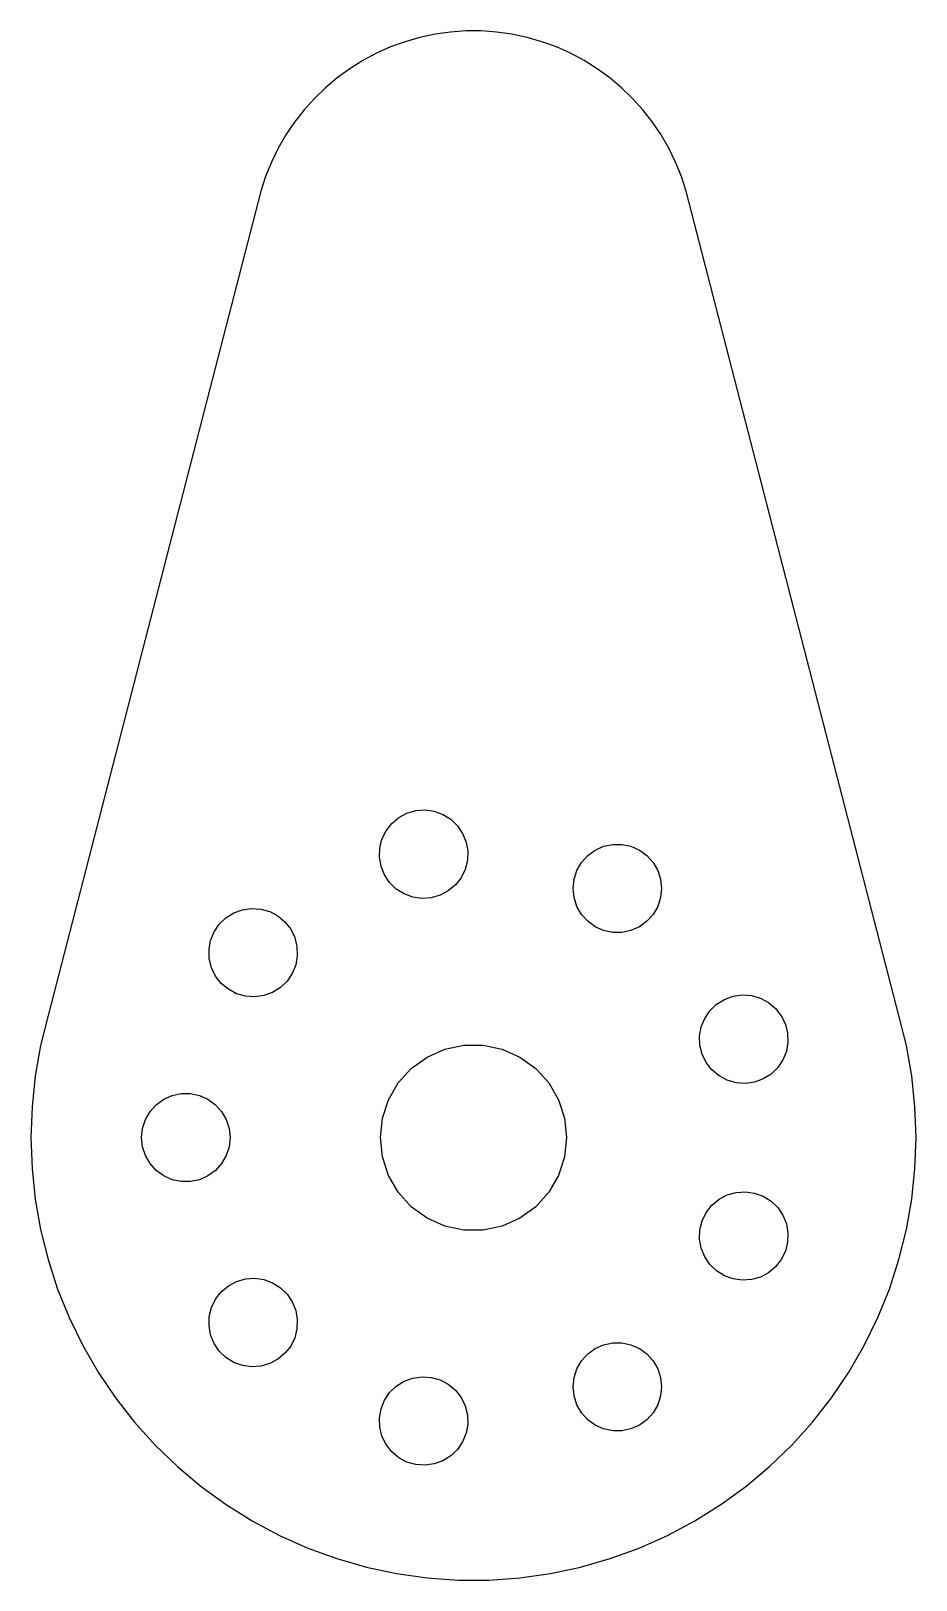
# Model space of a CAD drawing. Header units: metres. Extents: x -10 to 10, y -10 to 25.
import ezdxf

# ---------------------------------------------------------------- set-up
doc = ezdxf.new("R2010")
doc.units = ezdxf.units.M

msp = doc.modelspace()

# ---------------------------------------------------------------- linework, layer by layer
for p, q in [((-1.20959, 24.8515), (-1.54507, 24.7553)), ((-0.86824, 24.924), (-1.20959, 24.8515)), ((-0.522629, 24.9726), (-0.86824, 24.924)), ((-0.174484, 24.9969), (-0.522629, 24.9726)), ((0.174484, 24.9969), (-0.174484, 24.9969)), ((0.522629, 24.9726), (0.174484, 24.9969)), ((0.86824, 24.924), (0.522629, 24.9726)), ((1.20959, 24.8515), (0.86824, 24.924)), ((1.54507, 24.7553), (1.20959, 24.8515)), ((-2.19185, 24.494), (-2.49998, 24.3301)), ((-1.87303, 24.6359), (-2.19185, 24.494)), ((-1.54507, 24.7553), (-1.87303, 24.6359)), ((1.87303, 24.6359), (1.54507, 24.7553)), ((2.19185, 24.494), (1.87303, 24.6359)), ((2.5, 24.3301), (2.19185, 24.494)), ((-2.79596, 24.1452), (-3.07829, 23.94)), ((-2.49998, 24.3301), (-2.79596, 24.1452)), ((2.79596, 24.1452), (2.5, 24.3301)), ((3.07829, 23.94), (2.79596, 24.1452)), ((-3.07829, 23.94), (-3.34564, 23.7157)), ((3.34564, 23.7157), (3.07829, 23.94)), ((-3.59669, 23.4733), (-3.83022, 23.2139)), ((-3.34564, 23.7157), (-3.59669, 23.4733)), ((3.59669, 23.4733), (3.34564, 23.7157)), ((3.83022, 23.2139), (3.59669, 23.4733)), ((-3.83022, 23.2139), (-4.04507, 22.9389)), ((4.04507, 22.9389), (3.83022, 23.2139)), ((-4.04507, 22.9389), (-4.24023, 22.6496)), ((4.24023, 22.6496), (4.04507, 22.9389)), ((-4.24023, 22.6496), (-4.41473, 22.3474)), ((4.41473, 22.3474), (4.24023, 22.6496)), ((-4.41473, 22.3474), (-4.56772, 22.0337)), ((4.56772, 22.0337), (4.41473, 22.3474)), ((-4.69846, 21.7101), (-4.8063, 21.3782)), ((-4.56772, 22.0337), (-4.69846, 21.7101)), ((4.69846, 21.7101), (4.56772, 22.0337)), ((4.8063, 21.3782), (4.69846, 21.7101)), ((-4.8063, 21.3782), (-9.61261, 2.75636)), ((9.61261, 2.75636), (4.8063, 21.3782)), ((-1.50331, 7.32843), (-1.30235, 7.38605)), ((-1.30235, 7.38605), (-1.09381, 7.40063)), ((-1.09381, 7.40063), (-0.88678, 7.37154)), ((-0.88678, 7.37154), (-0.690338, 7.30003)), ((-1.97676, 6.93117), (-1.84804, 7.0959)), ((-1.84804, 7.0959), (-1.6879, 7.23029)), ((-1.6879, 7.23029), (-1.50331, 7.32843)), ((-0.690338, 7.30003), (-0.513046, 7.18925)), ((-0.513046, 7.18925), (-0.362656, 7.04404)), ((-0.362656, 7.04404), (-0.245758, 6.87071)), ((-2.11897, 6.54042), (-2.06841, 6.74326)), ((-2.06841, 6.74326), (-1.97676, 6.93117)), ((-0.245758, 6.87071), (-0.16745, 6.67688)), ((-0.16745, 6.67688), (-0.131134, 6.47099)), ((-2.12627, 6.33148), (-2.11897, 6.54042)), ((-2.08997, 6.12561), (-2.12627, 6.33148)), ((-0.131134, 6.47099), (-0.138443, 6.26207)), ((2.44098, 6.21695), (2.58086, 6.3723)), ((2.58086, 6.3723), (2.75, 6.49518)), ((2.75, 6.49518), (2.94098, 6.58022)), ((2.94098, 6.58022), (3.14546, 6.62367)), ((3.14546, 6.62367), (3.35452, 6.62367)), ((3.35452, 6.62367), (3.55901, 6.58022)), ((3.55901, 6.58022), (3.75, 6.49518)), ((3.75, 6.49518), (3.91913, 6.3723)), ((3.91913, 6.3723), (4.05901, 6.21695)), ((-2.01166, 5.93178), (-2.08997, 6.12561)), ((-0.189011, 6.05922), (-0.280655, 5.87132)), ((-0.138443, 6.26207), (-0.189011, 6.05922)), ((2.27185, 5.83707), (2.33644, 6.03589)), ((2.33644, 6.03589), (2.44098, 6.21695)), ((4.05901, 6.21695), (4.16354, 6.03589)), ((4.16354, 6.03589), (4.22813, 5.83707)), ((-1.89474, 5.75845), (-2.01166, 5.93178)), ((-1.74437, 5.61324), (-1.89474, 5.75845)), ((-1.56708, 5.50244), (-1.74437, 5.61324)), ((-0.409363, 5.70659), (-0.569519, 5.5722)), ((-0.280655, 5.87132), (-0.409363, 5.70659)), ((2.25, 5.62915), (2.27185, 5.83707)), ((2.27185, 5.42125), (2.25, 5.62915)), ((4.22813, 5.83707), (4.25, 5.62915)), ((4.25, 5.62915), (4.22813, 5.42125)), ((-1.37062, 5.43095), (-1.56708, 5.50244)), ((-1.1636, 5.40186), (-1.37062, 5.43095)), ((-0.955063, 5.41643), (-1.1636, 5.40186)), ((-0.754105, 5.47406), (-0.955063, 5.41643)), ((-0.569519, 5.5722), (-0.754105, 5.47406)), ((2.33644, 5.22243), (2.27185, 5.42125)), ((4.22813, 5.42125), (4.16354, 5.22243)), ((-5.74533, 4.82089), (-5.59494, 4.96613)), ((-5.59494, 4.96613), (-5.41765, 5.0769)), ((-5.41765, 5.0769), (-5.22121, 5.14841)), ((-5.22121, 5.14841), (-5.01418, 5.17751)), ((-5.01418, 5.17751), (-4.80563, 5.16292)), ((-4.80563, 5.16292), (-4.60468, 5.1053)), ((-4.60468, 5.1053), (-4.42009, 5.00716)), ((-4.42009, 5.00716), (-4.25995, 4.87277)), ((2.44098, 5.04137), (2.33644, 5.22243)), ((2.58086, 4.88602), (2.44098, 5.04137)), ((4.05901, 5.04137), (3.91913, 4.88602)), ((4.16354, 5.22243), (4.05901, 5.04137)), ((-5.94054, 4.45375), (-5.86223, 4.64758)), ((-5.86223, 4.64758), (-5.74533, 4.82089)), ((-4.25995, 4.87277), (-4.13123, 4.70804)), ((-4.13123, 4.70804), (-4.03958, 4.52013)), ((2.75, 4.76314), (2.58086, 4.88602)), ((2.94098, 4.6781), (2.75, 4.76314)), ((3.14546, 4.63463), (2.94098, 4.6781)), ((3.35452, 4.63463), (3.14546, 4.63463)), ((3.55901, 4.6781), (3.35452, 4.63463)), ((3.75, 4.76314), (3.55901, 4.6781)), ((3.91913, 4.88602), (3.75, 4.76314)), ((-5.97685, 4.24786), (-5.94054, 4.45375)), ((-5.96954, 4.03894), (-5.97685, 4.24786)), ((-4.03958, 4.52013), (-3.98901, 4.31729)), ((-3.98901, 4.31729), (-3.98172, 4.10835)), ((-5.91898, 3.83609), (-5.96954, 4.03894)), ((-4.01802, 3.90248), (-4.09633, 3.70863)), ((-3.98172, 4.10835), (-4.01802, 3.90248)), ((-5.82733, 3.64819), (-5.91898, 3.83609)), ((-5.69862, 3.48346), (-5.82733, 3.64819)), ((-4.21324, 3.53532), (-4.36362, 3.39011)), ((-4.09633, 3.70863), (-4.21324, 3.53532)), ((-5.53847, 3.34908), (-5.69862, 3.48346)), ((-5.35388, 3.25093), (-5.53847, 3.34908)), ((-5.15292, 3.1933), (-5.35388, 3.25093)), ((-4.94438, 3.17873), (-5.15292, 3.1933)), ((-4.73737, 3.20781), (-4.94438, 3.17873)), ((-4.54091, 3.27931), (-4.73737, 3.20781)), ((-4.36362, 3.39011), (-4.54091, 3.27931)), ((5.66962, 3.12192), (5.86607, 3.19342)), ((5.86607, 3.19342), (6.07309, 3.22252)), ((6.07309, 3.22252), (6.28165, 3.20793)), ((6.28165, 3.20793), (6.4826, 3.15031)), ((6.4826, 3.15031), (6.66719, 3.05215)), ((5.22505, 2.6926), (5.34195, 2.86591)), ((5.34195, 2.86591), (5.49234, 3.01114)), ((5.49234, 3.01114), (5.66962, 3.12192)), ((6.66719, 3.05215), (6.82733, 2.91779)), ((6.82733, 2.91779), (6.95604, 2.75304)), ((-9.61261, 2.75636), (-9.78146, 2.07912)), ((5.11043, 2.29288), (5.14673, 2.49876)), ((5.14673, 2.49876), (5.22505, 2.6926)), ((6.95604, 2.75304), (7.04768, 2.56514)), ((7.04768, 2.56514), (7.09827, 2.36229)), ((9.78146, 2.07912), (9.61261, 2.75636)), ((5.11772, 2.08395), (5.11043, 2.29288)), ((7.10556, 2.15337), (7.06926, 1.94748)), ((7.09827, 2.36229), (7.10556, 2.15337)), ((-9.78146, 2.07912), (-9.90268, 1.39172)), ((-1.40517, 1.56059), (-1.04999, 1.81865)), ((-1.04999, 1.81865), (-0.648926, 1.99721)), ((-0.648926, 1.99721), (-0.219498, 2.08849)), ((-0.219498, 2.08849), (0.219498, 2.08849)), ((0.219498, 2.08849), (0.648926, 1.99721)), ((0.648926, 1.99721), (1.04999, 1.81865)), ((1.04999, 1.81865), (1.40517, 1.56059)), ((5.1683, 1.8811), (5.11772, 2.08395)), ((5.25995, 1.69321), (5.1683, 1.8811)), ((6.99094, 1.75365), (6.87404, 1.58034)), ((7.06926, 1.94748), (6.99094, 1.75365)), ((9.90268, 1.39172), (9.78146, 2.07912)), ((-1.69893, 1.23434), (-1.40517, 1.56059)), ((1.40517, 1.56059), (1.69893, 1.23434)), ((5.38866, 1.52846), (5.25995, 1.69321)), ((5.5488, 1.39409), (5.38866, 1.52846)), ((6.72366, 1.43512), (6.54637, 1.32433)), ((6.87404, 1.58034), (6.72366, 1.43512)), ((-9.90268, 1.39172), (-9.97563, 0.697556)), ((-1.91844, 0.854141), (-1.69893, 1.23434)), ((1.69893, 1.23434), (1.91844, 0.854141)), ((5.73338, 1.29594), (5.5488, 1.39409)), ((5.93434, 1.23831), (5.73338, 1.29594)), ((6.1429, 1.22374), (5.93434, 1.23831)), ((6.34991, 1.25282), (6.1429, 1.22374)), ((6.54637, 1.32433), (6.34991, 1.25282)), ((9.97563, 0.697556), (9.90268, 1.39172)), ((-7.30901, 0.587784), (-7.16913, 0.743134)), ((-7.16913, 0.743134), (-7, 0.866013)), ((-7, 0.866013), (-6.80901, 0.95105)), ((-6.80901, 0.95105), (-6.60452, 0.994507)), ((-6.60452, 0.994507), (-6.39546, 0.994507)), ((-6.39546, 0.994507), (-6.19098, 0.95105)), ((-6.19098, 0.95105), (-6, 0.866013)), ((-6, 0.866013), (-5.83086, 0.743134)), ((-5.83086, 0.743134), (-5.69098, 0.587784)), ((-2.05411, 0.4366), (-1.91844, 0.854141)), ((1.91844, 0.854141), (2.05411, 0.4366)), ((-9.97563, 0.697556), (-10, 0)), ((-7.47813, 0.207901), (-7.41354, 0.406723)), ((-7.41354, 0.406723), (-7.30901, 0.587784)), ((-5.69098, 0.587784), (-5.58644, 0.406723)), ((-5.58644, 0.406723), (-5.52185, 0.207901)), ((-2.09999, 0), (-2.05411, 0.4366)), ((2.05411, 0.4366), (2.09999, 0)), ((10, 0), (9.97563, 0.697556)), ((-10, 0), (-9.97563, -0.697556)), ((-7.5, 0), (-7.47813, 0.207901)), ((-7.47813, -0.207901), (-7.5, 0)), ((-5.52185, 0.207901), (-5.5, 0)), ((-5.5, 0), (-5.52185, -0.207901)), ((-2.05411, -0.4366), (-2.09999, 0)), ((2.09999, 0), (2.05411, -0.4366)), ((9.97563, -0.697556), (10, 0)), ((-7.41354, -0.406723), (-7.47813, -0.207901)), ((-5.52185, -0.207901), (-5.58644, -0.406723)), ((-9.97563, -0.697556), (-9.90268, -1.39172)), ((-7.30901, -0.587784), (-7.41354, -0.406723)), ((-7.16913, -0.743134), (-7.30901, -0.587784)), ((-5.69098, -0.587784), (-5.83086, -0.743134)), ((-5.58644, -0.406723), (-5.69098, -0.587784)), ((-1.91844, -0.854141), (-2.05411, -0.4366)), ((2.05411, -0.4366), (1.91844, -0.854141)), ((9.90268, -1.39172), (9.97563, -0.697556)), ((-7, -0.866013), (-7.16913, -0.743134)), ((-6.80901, -0.95105), (-7, -0.866013)), ((-6.60452, -0.994507), (-6.80901, -0.95105)), ((-6.39546, -0.994507), (-6.60452, -0.994507)), ((-6.19098, -0.95105), (-6.39546, -0.994507)), ((-6, -0.866013), (-6.19098, -0.95105)), ((-5.83086, -0.743134), (-6, -0.866013)), ((-1.69893, -1.23434), (-1.91844, -0.854141)), ((1.91844, -0.854141), (1.69893, -1.23434)), ((-9.90268, -1.39172), (-9.78146, -2.07912)), ((-1.40517, -1.56059), (-1.69893, -1.23434)), ((1.69893, -1.23434), (1.40517, -1.56059)), ((5.38866, -1.52846), (5.5488, -1.39409)), ((5.5488, -1.39409), (5.73338, -1.29594)), ((5.73338, -1.29594), (5.93434, -1.23831)), ((5.93434, -1.23831), (6.1429, -1.22374)), ((6.1429, -1.22374), (6.34991, -1.25282)), ((6.34991, -1.25282), (6.54637, -1.32433)), ((6.54637, -1.32433), (6.72366, -1.43512)), ((9.78146, -2.07912), (9.90268, -1.39172)), ((-1.04999, -1.81865), (-1.40517, -1.56059)), ((1.40517, -1.56059), (1.04999, -1.81865)), ((5.1683, -1.8811), (5.25995, -1.69321)), ((5.25995, -1.69321), (5.38866, -1.52846)), ((6.72366, -1.43512), (6.87404, -1.58034)), ((6.87404, -1.58034), (6.99094, -1.75365)), ((-9.78146, -2.07912), (-9.61261, -2.75636)), ((-0.648926, -1.99721), (-1.04999, -1.81865)), ((-0.219498, -2.08849), (-0.648926, -1.99721)), ((0.219498, -2.08849), (-0.219498, -2.08849)), ((0.648926, -1.99721), (0.219498, -2.08849)), ((1.04999, -1.81865), (0.648926, -1.99721)), ((5.11043, -2.29288), (5.11772, -2.08395)), ((5.11772, -2.08395), (5.1683, -1.8811)), ((6.99094, -1.75365), (7.06926, -1.94748)), ((7.06926, -1.94748), (7.10556, -2.15337)), ((9.61261, -2.75636), (9.78146, -2.07912)), ((5.14673, -2.49876), (5.11043, -2.29288)), ((7.09827, -2.36229), (7.04768, -2.56514)), ((7.10556, -2.15337), (7.09827, -2.36229)), ((-9.61261, -2.75636), (-9.39691, -3.4202)), ((5.22505, -2.6926), (5.14673, -2.49876)), ((5.34195, -2.86591), (5.22505, -2.6926)), ((6.95604, -2.75304), (6.82733, -2.91779)), ((7.04768, -2.56514), (6.95604, -2.75304)), ((9.39691, -3.4202), (9.61261, -2.75636)), ((5.49234, -3.01114), (5.34195, -2.86591)), ((5.66962, -3.12192), (5.49234, -3.01114)), ((5.86607, -3.19342), (5.66962, -3.12192)), ((6.66719, -3.05215), (6.4826, -3.15031)), ((6.82733, -2.91779), (6.66719, -3.05215)), ((-9.39691, -3.4202), (-9.13545, -4.06735)), ((-5.82733, -3.64819), (-5.69862, -3.48346)), ((-5.69862, -3.48346), (-5.53847, -3.34908)), ((-5.53847, -3.34908), (-5.35388, -3.25093)), ((-5.35388, -3.25093), (-5.15292, -3.1933)), ((-5.15292, -3.1933), (-4.94438, -3.17873)), ((-4.94438, -3.17873), (-4.73737, -3.20781)), ((-4.73737, -3.20781), (-4.54091, -3.27931)), ((-4.54091, -3.27931), (-4.36362, -3.39011)), ((-4.36362, -3.39011), (-4.21324, -3.53532)), ((6.07309, -3.22252), (5.86607, -3.19342)), ((6.28165, -3.20793), (6.07309, -3.22252)), ((6.4826, -3.15031), (6.28165, -3.20793)), ((9.13545, -4.06735), (9.39691, -3.4202)), ((-5.96954, -4.03894), (-5.91898, -3.83609)), ((-5.91898, -3.83609), (-5.82733, -3.64819)), ((-4.21324, -3.53532), (-4.09633, -3.70863)), ((-4.09633, -3.70863), (-4.01802, -3.90248)), ((-9.13545, -4.06735), (-8.82947, -4.6947)), ((-5.97685, -4.24786), (-5.96954, -4.03894)), ((-4.01802, -3.90248), (-3.98172, -4.10835)), ((-3.98172, -4.10835), (-3.98901, -4.31729)), ((8.82947, -4.6947), (9.13545, -4.06735)), ((-5.94054, -4.45375), (-5.97685, -4.24786)), ((-5.86223, -4.64758), (-5.94054, -4.45375)), ((-4.03958, -4.52013), (-4.13123, -4.70804)), ((-3.98901, -4.31729), (-4.03958, -4.52013)), ((-8.82947, -4.6947), (-8.48047, -5.29918)), ((-5.74533, -4.82089), (-5.86223, -4.64758)), ((-5.59494, -4.96613), (-5.74533, -4.82089)), ((-4.25995, -4.87277), (-4.42009, -5.00716)), ((-4.13123, -4.70804), (-4.25995, -4.87277)), ((2.44098, -5.04137), (2.58086, -4.88602)), ((2.58086, -4.88602), (2.75, -4.76314)), ((2.75, -4.76314), (2.94098, -4.6781)), ((2.94098, -4.6781), (3.14546, -4.63463)), ((3.14546, -4.63463), (3.35452, -4.63463)), ((3.35452, -4.63463), (3.55901, -4.6781)), ((3.55901, -4.6781), (3.75, -4.76314)), ((3.75, -4.76314), (3.91913, -4.88602)), ((3.91913, -4.88602), (4.05901, -5.04137)), ((8.48047, -5.29918), (8.82947, -4.6947)), ((-5.41765, -5.0769), (-5.59494, -4.96613)), ((-5.22121, -5.14841), (-5.41765, -5.0769)), ((-5.01418, -5.17751), (-5.22121, -5.14841)), ((-4.80563, -5.16292), (-5.01418, -5.17751)), ((-4.60468, -5.1053), (-4.80563, -5.16292)), ((-4.42009, -5.00716), (-4.60468, -5.1053)), ((2.27185, -5.42125), (2.33644, -5.22243)), ((2.33644, -5.22243), (2.44098, -5.04137)), ((4.05901, -5.04137), (4.16354, -5.22243)), ((4.16354, -5.22243), (4.22813, -5.42125)), ((-8.48047, -5.29918), (-8.09016, -5.87784)), ((-1.74437, -5.61324), (-1.56708, -5.50244)), ((-1.56708, -5.50244), (-1.37062, -5.43095)), ((-1.37062, -5.43095), (-1.1636, -5.40186)), ((-1.1636, -5.40186), (-0.955063, -5.41643)), ((-0.955063, -5.41643), (-0.754105, -5.47406)), ((-0.754105, -5.47406), (-0.569519, -5.5722)), ((-0.569519, -5.5722), (-0.409363, -5.70659)), ((2.25, -5.62915), (2.27185, -5.42125)), ((4.22813, -5.42125), (4.25, -5.62915)), ((8.09016, -5.87784), (8.48047, -5.29918)), ((-8.09016, -5.87784), (-7.66043, -6.42787)), ((-2.08997, -6.12561), (-2.01166, -5.93178)), ((-2.01166, -5.93178), (-1.89474, -5.75845)), ((-1.89474, -5.75845), (-1.74437, -5.61324)), ((-0.409363, -5.70659), (-0.280655, -5.87132)), ((-0.280655, -5.87132), (-0.189011, -6.05922)), ((2.27185, -5.83707), (2.25, -5.62915)), ((2.33644, -6.03589), (2.27185, -5.83707)), ((4.22813, -5.83707), (4.16354, -6.03589)), ((4.25, -5.62915), (4.22813, -5.83707)), ((7.66043, -6.42787), (8.09016, -5.87784)), ((-2.12627, -6.33148), (-2.08997, -6.12561)), ((-0.189011, -6.05922), (-0.138443, -6.26207)), ((-0.138443, -6.26207), (-0.131134, -6.47099)), ((2.44098, -6.21695), (2.33644, -6.03589)), ((2.58086, -6.3723), (2.44098, -6.21695)), ((4.05901, -6.21695), (3.91913, -6.3723)), ((4.16354, -6.03589), (4.05901, -6.21695)), ((-7.66043, -6.42787), (-7.19339, -6.94658)), ((-2.11897, -6.54042), (-2.12627, -6.33148)), ((-2.06841, -6.74326), (-2.11897, -6.54042)), ((-0.131134, -6.47099), (-0.16745, -6.67688)), ((2.75, -6.49518), (2.58086, -6.3723)), ((2.94098, -6.58022), (2.75, -6.49518)), ((3.14546, -6.62367), (2.94098, -6.58022)), ((3.35452, -6.62367), (3.14546, -6.62367)), ((3.55901, -6.58022), (3.35452, -6.62367)), ((3.75, -6.49518), (3.55901, -6.58022)), ((3.91913, -6.3723), (3.75, -6.49518)), ((7.19339, -6.94658), (7.66043, -6.42787)), ((-7.19339, -6.94658), (-6.6913, -7.43144)), ((-1.97676, -6.93117), (-2.06841, -6.74326)), ((-1.84804, -7.0959), (-1.97676, -6.93117)), ((-0.245758, -6.87071), (-0.362656, -7.04404)), ((-0.16745, -6.67688), (-0.245758, -6.87071)), ((6.6913, -7.43144), (7.19339, -6.94658)), ((-1.6879, -7.23029), (-1.84804, -7.0959)), ((-1.50331, -7.32843), (-1.6879, -7.23029)), ((-1.30235, -7.38605), (-1.50331, -7.32843)), ((-0.690338, -7.30003), (-0.88678, -7.37154)), ((-0.513046, -7.18925), (-0.690338, -7.30003)), ((-0.362656, -7.04404), (-0.513046, -7.18925)), ((-6.6913, -7.43144), (-6.1566, -7.8801)), ((-1.09381, -7.40063), (-1.30235, -7.38605)), ((-0.88678, -7.37154), (-1.09381, -7.40063)), ((6.1566, -7.8801), (6.6913, -7.43144)), ((-6.1566, -7.8801), (-5.59192, -8.29037)), ((5.59192, -8.29037), (6.1566, -7.8801)), ((-5.59192, -8.29037), (-5, -8.66025)), ((5, -8.66025), (5.59192, -8.29037)), ((-5, -8.66025), (-4.3837, -8.98793)), ((4.3837, -8.98793), (5, -8.66025)), ((-4.3837, -8.98793), (-3.74606, -9.27184)), ((3.74606, -9.27184), (4.3837, -8.98793)), ((-3.74606, -9.27184), (-3.09016, -9.51056)), ((3.09016, -9.51056), (3.74606, -9.27184)), ((-3.09016, -9.51056), (-2.4192, -9.70296)), ((-2.4192, -9.70296), (-1.73648, -9.84807)), ((1.73648, -9.84807), (2.4192, -9.70296)), ((2.4192, -9.70296), (3.09016, -9.51056)), ((-1.73648, -9.84807), (-1.04527, -9.94521)), ((-1.04527, -9.94521), (-0.348984, -9.9939)), ((-0.348984, -9.9939), (0.348984, -9.9939)), ((0.348984, -9.9939), (1.04527, -9.94521)), ((1.04527, -9.94521), (1.73648, -9.84807))]:
    msp.add_line(p, q)

doc.saveas('drawing.dxf')
